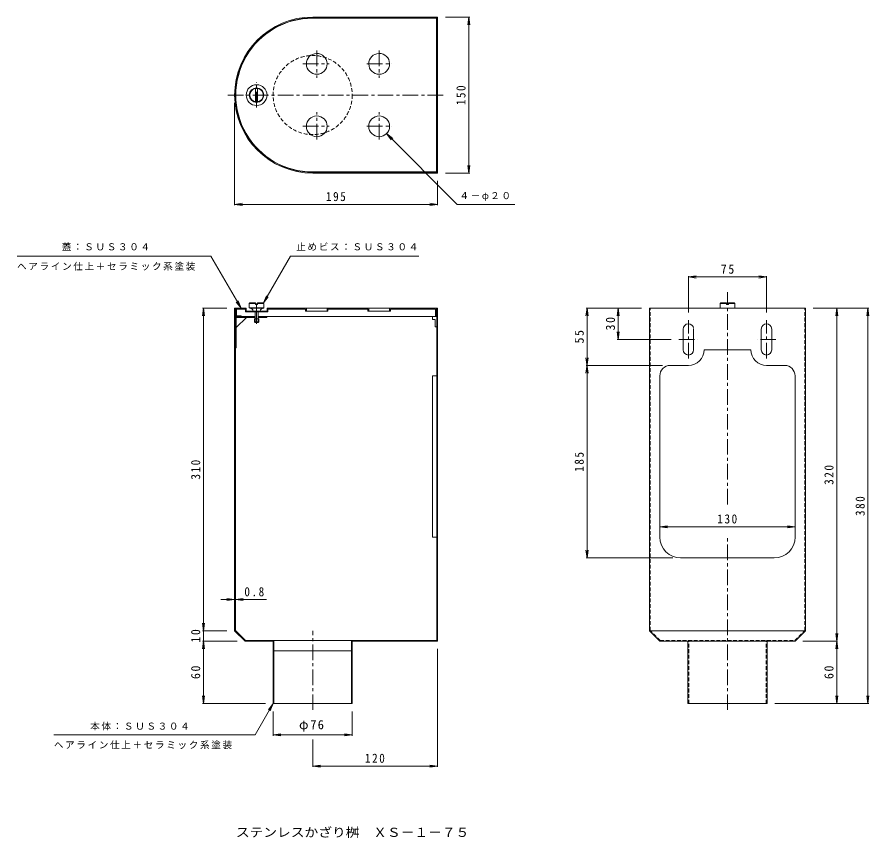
# Model space of a CAD drawing. Units: millimetres, scale not verified. Extents: x -407 to 412, y -404 to 385.
import ezdxf
from ezdxf.enums import TextEntityAlignment as Align

# ---------------------------------------------------------------- set-up
doc = ezdxf.new("R2010")
doc.units = ezdxf.units.MM
doc.header["$LTSCALE"] = 3
doc.linetypes.add('CHAIN1', pattern=[8, 5, -1, 1, -1])
doc.linetypes.add('DASHED1', pattern=[1.8, 1.2, -0.6])
for name, color, linetype, lineweight in [('0-1', 2, 'Continuous', 9), ('0-2', 3, 'Continuous', 9), ('0-3', 4, 'Continuous', 9), ('0-4', 7, 'Continuous', 9), ('0-E', 7, 'Continuous', 9)]:
    doc.layers.add(name, color=color, linetype=linetype, lineweight=lineweight)
doc.layers.add('F-5', color=2, linetype='Continuous')
doc.styles.add('ＭＳ ゴシック', font='')
doc.styles.get('ＭＳ ゴシック').set_extended_font_data('MS Gothic')

msp = doc.modelspace()

# ---------------------------------------------------------------- linework, layer by layer
at = {"layer": '0-1'}
for p, q in [((-196.538, 104.8), (-186.538, 104.8)), ((-196.538, 96.8), (-196.538, 104.8)), ((-195.738, 104), (-187.338, 104)), ((-195.738, 97.6), (-195.738, 104)), ((-187.338, 101.2), (-187.338, 104)), ((-187.338, 101.2), (-165.738, 101.2)), ((-186.538, 102), (-186.538, 104.8)), ((-186.538, 102), (-166.538, 102)), ((-166.538, 104.8), (-3.738, 104.8)), ((-166.538, 102), (-166.538, 104.8)), ((-165.738, 104), (-129.538, 104)), ((-165.738, 101.2), (-165.738, 104)), ((-129.538, 102), (-129.538, 104)), ((-107.938, 102), (-129.538, 102)), ((-128.738, 102), (-128.738, 104.8)), ((-108.738, 102), (-108.738, 104.8)), ((-107.938, 104), (-69.538, 104)), ((-107.938, 102), (-107.938, 104)), ((-69.538, 102), (-69.538, 104)), ((-47.938, 102), (-69.538, 102)), ((-68.738, 102), (-68.738, 104.8)), ((-48.738, 102), (-48.738, 104.8)), ((-4.538, 96.8), (-4.538, 104)), ((-3.738, 96.8), (-3.738, 104.8)), ((-196.538, 96.8), (-178.038, 96.8)), ((-191.538, 97.6), (-195.738, 97.6)), ((-191.538, 96.8), (-191.538, 97.6)), ((-175.038, 96.8), (-3.738, 96.8))]:
    msp.add_line(p, q, dxfattribs=at)
msp.add_lwpolyline([(-47.938, 102), (-47.938, 104), (-4.538, 104)], dxfattribs=at)
at = {"layer": '0-2'}
for p, q in [((-122.638, 384.614), (-2.638, 384.614)), ((-122.638, 383.814), (-3.438, 383.814)), ((-122.638, 383.514), (-3.738, 383.514)), ((-3.738, 235.714), (-3.738, 383.514)), ((-2.638, 234.614), (-2.638, 384.614)), ((-122.638, 235.714), (-3.738, 235.714)), ((-122.638, 234.614), (-2.638, 234.614)), ((-197.638, 104.8), (-196.838, 104.8)), ((-197.638, -205.2), (-197.638, 104.8)), ((-196.838, -204.868), (-196.838, 104.8)), ((-3.438, 104.8), (-2.638, 104.8)), ((-3.438, -214.4), (-3.438, 104.8)), ((-2.638, -215.2), (-2.638, 104.8)), ((201.01, -205.2), (201.01, 104.8)), ((351.01, 104.8), (201.01, 104.8)), ((351.01, -205.2), (351.01, 104.8)), ((233.51, 64.8), (233.51, 84.8)), ((243.51, 64.8), (243.51, 84.8)), ((308.51, 64.8), (308.51, 84.8)), ((318.51, 64.8), (318.51, 84.8)), ((298.51, 64.8), (253.51, 64.8)), ((238.51, 49.8), (221.01, 49.8)), ((313.51, 49.8), (331.01, 49.8)), ((-7.638, 39.8), (-3.438, 39.8)), ((-7.638, -115.2), (-7.638, 39.8)), ((211.01, -115.2), (211.01, 39.8)), ((341.01, -115.2), (341.01, 39.8)), ((-7.638, -115.2), (-3.438, -115.2)), ((321.01, -135.2), (231.01, -135.2)), ((-187.638, -215.2), (-197.638, -205.2)), ((-187.307, -214.4), (-196.838, -204.868)), ((201.01, -205.2), (351.01, -205.2)), ((211.01, -215.2), (201.01, -205.2)), ((341.01, -215.2), (351.01, -205.2)), ((-187.638, -215.2), (-160.638, -215.2)), ((-187.307, -214.4), (-3.438, -214.4)), ((-160.638, -275.2), (-160.638, -215.2)), ((-159.838, -275.2), (-159.838, -214.4)), ((-85.438, -275.2), (-85.438, -214.4)), ((-84.638, -215.2), (-2.638, -215.2)), ((-84.638, -275.2), (-84.638, -215.2)), ((211.01, -215.2), (341.01, -215.2)), ((238.01, -275.2), (238.01, -215.2)), ((314.01, -275.2), (314.01, -215.2)), ((-160.638, -224.4), (-84.638, -224.4)), ((-160.638, -275.2), (-84.638, -275.2)), ((238.01, -275.2), (314.01, -275.2))]:
    msp.add_line(p, q, dxfattribs=at)
at = {"layer": '0-2', "linetype": 'CHAIN1'}
for p, q in [((-118.738, 352.396), (-118.738, 326.175)), ((-58.738, 352.396), (-58.738, 326.175)), ((-132.139, 339.614), (-106.672, 339.614)), ((-70.498, 339.614), (-46.477, 339.614)), ((-204.187, 309.614), (2.913, 309.614)), ((-118.738, 266.833), (-118.738, 293.053)), ((-58.738, 266.833), (-58.738, 293.053)), ((-132.139, 279.614), (-106.672, 279.614)), ((-70.498, 279.614), (-46.477, 279.614)), ((276.01, -83.922), (276.01, 120.119)), ((238.51, 56.616), (238.51, 93.231)), ((313.51, 56.616), (313.51, 93.231)), ((229.38, 74.8), (247.539, 74.8)), ((322.641, 74.8), (304.482, 74.8)), ((276.01, -281.323), (276.01, -115.534)), ((-122.638, -281.323), (-122.638, -205.2))]:
    msp.add_line(p, q, dxfattribs=at)
at = {"layer": '0-2', "color": 4, "linetype": 'CHAIN1'}
msp.add_line((-176.538, 297.684), (-176.538, 322.031), dxfattribs=at)
at = {"layer": '0-2', "color": 4}
for p, q in [((-177.538, 302.686), (-177.538, 316.543)), ((-175.538, 302.686), (-175.538, 316.543))]:
    msp.add_line(p, q, dxfattribs=at)
at = {"layer": '0-2', "linetype": 'DASHED1'}
for p, q in [((201.81, -204.868), (201.81, 104.8)), ((350.21, -204.868), (350.21, 104.8)), ((211.342, -214.4), (201.81, -204.868)), ((340.679, -214.4), (350.21, -204.868)), ((211.342, -214.4), (340.679, -214.4)), ((238.81, -275.2), (238.81, -214.4)), ((313.21, -275.2), (313.21, -214.4))]:
    msp.add_line(p, q, dxfattribs=at)
at = {"layer": '0-2'}
msp.add_lwpolyline([(-122.638, 235.414), (-3.438, 235.414), (-3.438, 383.814)], dxfattribs=at)
at = {"layer": '0-2', "linetype": 'DASHED1'}
msp.add_circle((-122.638, 309.614), 38, dxfattribs=at)
at = {"layer": '0-2', "color": 4}
for radius in [10, 7]:
    msp.add_circle((-176.538, 309.614), radius, dxfattribs=at)
at = {"layer": '0-2'}
for centre in [(-118.738, 279.614), (-58.738, 279.614)]:
    msp.add_circle(centre, 10, dxfattribs=at)
for centre, radius, start, end in [((-122.638, 309.614), 75, 90, 270), ((-122.638, 309.614), 74.2, 89.99998, 270), ((-122.638, 309.614), 73.9, 89.99998, 270), ((-118.738, 339.614), 10, 1.40329, 0), ((-58.738, 339.614), 10, 1.40329, 0), ((238.51, 84.8), 5, 7.01646, 180), ((313.51, 84.8), 5, 0, 180), ((238.51, 64.8), 5, 180, 0), ((238.51, 64.8), 15, 270, 0), ((313.51, 64.8), 15, 180, 270), ((313.51, 64.8), 5, 180, 0), ((221.01, 39.8), 10, 90, 180), ((331.01, 39.8), 10, 0, 90), ((231.01, -115.2), 20, 180, 270), ((321.01, -115.2), 20, 270, 0)]:
    msp.add_arc(centre, radius, start, end, dxfattribs=at)
at = {"layer": '0-2', "color": 4}
for start, end in [(98.84987, 261.15012), (278.84987, 81.15012)]:
    msp.add_arc((-176.538, 309.614), 6.5, start, end, dxfattribs=at)
at = {"layer": '0-3'}
for p, q in [((-183.038, 109.8), (-183.538, 109.3)), ((-183.538, 109.3), (-177.538, 109.3)), ((-183.538, 109.3), (-183.538, 105.3)), ((-183.038, 109.8), (-177.538, 109.8)), ((-176.538, 109.3), (-176.538, 89.894)), ((-175.538, 109.8), (-175.538, 108.3)), ((-175.538, 109.8), (-170.038, 109.8)), ((-175.538, 109.3), (-169.538, 109.3)), ((-170.038, 109.8), (-169.538, 109.3)), ((-169.538, 105.3), (-169.538, 109.3)), ((275.01, 109.3), (269.01, 109.3)), ((275.01, 109.8), (269.51, 109.8)), ((275.01, 109.8), (275.01, 108.3)), ((277.01, 108.3), (275.01, 108.3)), ((277.01, 109.8), (277.01, 108.3)), ((282.51, 109.8), (277.01, 109.8)), ((283.01, 109.3), (277.01, 109.3)), ((282.51, 109.8), (283.01, 109.3)), ((283.01, 109.3), (283.01, 104.8)), ((-183.538, 105.3), (-169.538, 105.3)), ((-183.538, 105.3), (-183.038, 104.8)), ((-183.038, 104.8), (-170.038, 104.8)), ((-179.538, 102), (-179.538, 101.2)), ((-178.038, 101.2), (-178.038, 91.2)), ((-175.038, 101.2), (-175.038, 91.2)), ((-173.538, 102), (-173.538, 101.2)), ((-169.538, 105.3), (-170.038, 104.8)), ((-196.838, 96.8), (-196.538, 96.8)), ((-196.038, 86.286), (-186.325, 96)), ((-196.038, 66.8), (-196.038, 96)), ((-196.038, 96), (-178.038, 96)), ((-174.538, 94.7), (-178.538, 94.7)), ((-178.538, 94.7), (-178.538, 91.7)), ((-178.538, 91.7), (-174.538, 91.7)), ((-175.038, 96), (-166.838, 96)), ((-174.538, 91.7), (-175.038, 91.2)), ((-174.538, 94.7), (-174.538, 91.7)), ((-166.838, 96), (-166.838, 96.8)), ((-7.438, 93.8), (-7.438, 96.8)), ((-7.438, 93.8), (-4.938, 93.8)), ((-4.938, 86.8), (-4.938, 93.8)), ((-3.738, 96.8), (-3.438, 96.8)), ((-4.938, 86.8), (-3.438, 86.8)), ((-196.838, 66.8), (-196.038, 66.8))]:
    msp.add_line(p, q, dxfattribs=at)
for points in [[(-177.538, 109.8), (-177.538, 108.3), (-175.538, 108.3)], [(269.51, 109.8), (269.01, 109.3), (269.01, 104.8)], [(-178.538, 91.7), (-178.038, 91.2), (-175.038, 91.2)]]:
    msp.add_lwpolyline(points, dxfattribs=at)
for centre, start, end in [((-182.838, 102), 0, 90), ((-170.238, 102), 90, 180)]:
    msp.add_arc(centre, 2.8, start, end, dxfattribs=at)
at = {"layer": '0-4'}
for p, q in [((4.862, 384.614), (28.262, 384.614)), ((27.362, 384.614), (26.383, 377.179)), ((27.362, 234.614), (27.362, 384.614)), ((27.362, 384.614), (28.341, 377.179)), ((-197.638, 302.114), (-197.638, 203.714)), ((-51.667, 272.543), (-45.717, 267.978)), ((-51.667, 272.543), (-47.101, 266.593)), ((27.362, 234.614), (26.383, 242.05)), ((27.362, 234.614), (28.341, 242.05)), ((4.862, 234.614), (28.262, 234.614)), ((-2.638, 227.114), (-2.638, 203.714)), ((-197.638, 204.614), (-190.202, 205.593)), ((-2.638, 204.614), (-10.074, 205.593)), ((-197.638, 204.614), (-2.638, 204.614)), ((-197.638, 204.614), (-190.202, 203.635)), ((-2.638, 204.614), (-10.074, 203.635)), ((238.51, 134.8), (245.946, 135.779)), ((238.51, 100.731), (238.51, 135.7)), ((238.51, 134.8), (313.51, 134.8)), ((238.51, 134.8), (245.946, 133.821)), ((313.51, 134.8), (306.075, 135.779)), ((313.51, 134.8), (306.075, 133.821)), ((313.51, 100.731), (313.51, 135.7)), ((-227.638, 104.8), (-228.617, 97.364)), ((-205.138, 104.8), (-228.538, 104.8)), ((-227.638, -275.2), (-227.638, 104.8)), ((-227.638, 104.8), (-226.659, 97.364)), ((141.01, 104.8), (140.031, 97.364)), ((193.51, 104.8), (140.11, 104.8)), ((141.01, -135.2), (141.01, 104.8)), ((141.01, 104.8), (141.989, 97.364)), ((171.01, 104.8), (170.031, 97.364)), ((171.01, 74.8), (171.01, 104.8)), ((171.01, 104.8), (171.989, 97.364)), ((358.51, 104.8), (411.91, 104.8)), ((381.01, 104.8), (380.031, 97.364)), ((381.01, -275.2), (381.01, 104.8)), ((381.01, 104.8), (381.989, 97.364)), ((411.01, 104.8), (410.031, 97.364)), ((411.01, -275.2), (411.01, 104.8)), ((411.01, 104.8), (411.989, 97.364)), ((171.01, 74.8), (170.031, 82.236)), ((171.01, 74.8), (171.989, 82.236)), ((221.88, 74.8), (170.11, 74.8)), ((141.989, 57.236), (140.031, 42.364)), ((140.031, 57.236), (141.989, 42.364)), ((213.51, 49.8), (140.11, 49.8)), ((211.01, -105.2), (218.446, -104.221)), ((211.01, -105.2), (341.01, -105.2)), ((211.01, -105.2), (218.446, -106.179)), ((211.01, -112.7), (211.01, -106.1)), ((341.01, -105.2), (333.575, -104.221)), ((341.01, -105.2), (333.575, -106.179)), ((341.01, -112.7), (341.01, -106.1)), ((141.01, -135.2), (140.031, -127.764)), ((141.01, -135.2), (141.989, -127.764)), ((223.51, -135.2), (140.11, -135.2)), ((-166.944, -175.2), (-210.854, -175.2)), ((-197.638, -175.2), (-205.074, -174.221)), ((-197.638, -175.2), (-205.074, -176.179)), ((-196.838, -175.2), (-189.402, -174.221)), ((-196.838, -175.2), (-189.402, -176.179)), ((-227.638, -205.2), (-228.617, -197.764)), ((-227.638, -205.2), (-226.659, -197.764)), ((-205.138, -205.2), (-228.538, -205.2)), ((381.01, -215.2), (380.031, -207.764)), ((381.01, -215.2), (381.989, -207.764)), ((-227.638, -215.2), (-228.617, -222.636)), ((-195.138, -215.2), (-228.538, -215.2)), ((-227.638, -215.2), (-226.659, -222.636)), ((348.51, -215.2), (381.91, -215.2)), ((381.01, -215.2), (380.031, -222.636)), ((381.01, -215.2), (381.989, -222.636)), ((-2.638, -222.7), (-2.638, -336.1)), ((-227.638, -275.2), (-228.617, -267.764)), ((-227.638, -275.2), (-226.659, -267.764)), ((381.01, -275.2), (380.031, -267.764)), ((381.01, -275.2), (381.989, -267.764)), ((411.01, -275.2), (410.031, -267.764)), ((411.01, -275.2), (411.989, -267.764)), ((-168.138, -275.2), (-228.538, -275.2)), ((321.51, -275.2), (411.91, -275.2)), ((-160.638, -282.7), (-160.638, -306.1)), ((-84.638, -282.7), (-84.638, -306.1)), ((-160.638, -305.2), (-153.202, -304.221)), ((-160.638, -305.2), (-153.202, -306.179)), ((-160.638, -305.2), (-84.638, -305.2)), ((-122.638, -309.799), (-122.638, -336.1)), ((-84.638, -305.2), (-92.074, -304.221)), ((-84.638, -305.2), (-92.074, -306.179)), ((-122.638, -335.2), (-115.202, -334.221)), ((-122.638, -335.2), (-2.638, -335.2)), ((-122.638, -335.2), (-115.202, -336.179)), ((-2.638, -335.2), (-10.074, -334.221)), ((-2.638, -335.2), (-10.074, -336.179))]:
    msp.add_line(p, q, dxfattribs=at)
msp.add_lwpolyline([(-51.667, 272.543), (16.262, 204.614), (71.639, 204.614)], dxfattribs=at)
at = {"layer": '0-E'}
for p, q in [((-406.787, 154.8), (-220.406, 154.8)), ((-191.538, 104.8), (-220.406, 154.8)), ((-170.038, 109.8), (-167.168, 116.729)), ((-170.038, 109.8), (-165.473, 115.75)), ((-191.538, 104.8), (-196.104, 110.75)), ((-191.538, 104.8), (-194.408, 111.729)), ((-160.638, -275.2), (-177.959, -305.2)), ((-160.638, -275.2), (-165.204, -281.15)), ((-160.638, -275.2), (-163.508, -282.129)), ((-177.959, -305.2), (-371.434, -305.2))]:
    msp.add_line(p, q, dxfattribs=at)
msp.add_lwpolyline([(-170.038, 109.8), (-144.057, 154.8), (-20.758, 154.8)], dxfattribs=at)

# ---------------------------------------------------------------- texts
at = {"layer": '0-4', "color": 2, "char_height": 8.798, "attachment_point": 7, "rotation": 90, "style": 'ＭＳ ゴシック'}
for s, insert in [('\\T1.27;\\W0.9;150', (24.362, 299.864)), ('\\T1.27;\\W0.95;30', (168.01, 83.425)), ('\\T1.27;\\W0.95;55', (138.01, 70.925)), ('\\T1.27;\\W0.9;185', (138.01, -52.45)), ('\\T1.27;\\W0.9;310', (-230.638, -59.95)), ('\\T1.27;\\W0.9;320', (378.01, -64.95)), ('\\T1.27;\\W0.9;380', (408.01, -94.95)), ('\\T1.27;\\W0.95;10', (-230.638, -216.575)), ('\\T1.27;\\W0.95;60', (-230.638, -251.575)), ('\\T1.27;\\W0.95;60', (378.01, -251.575))]:
    msp.add_mtext(s, dxfattribs=dict(at, insert=insert))
at = {"layer": '0-4', "color": 2, "char_height": 8.798, "attachment_point": 7, "style": 'ＭＳ ゴシック'}
for s, insert in [('\\T1.27;\\W0.9;195', (-109.888, 207.614)), ('\\T1.27;\\W0.95;75', (269.635, 137.8)), ('\\T1.27;\\W0.9;130', (266.26, -102.2)), ('\\T1.27;\\W0.9;0.8', (-188.311, -172.2)), ('\\T1.19;φ76', (-135.763, -302.2)), ('\\T1.27;\\W0.9;120', (-72.388, -332.2))]:
    msp.add_mtext(s, dxfattribs=dict(at, insert=insert))
at = {"layer": '0-4', "insert": (18.332, 207.819), "char_height": 6.598, "attachment_point": 7, "style": 'ＭＳ ゴシック'}
msp.add_mtext('\\T1.17;４－φ２０', dxfattribs=at)
at = {"layer": '0-E', "char_height": 6.598, "attachment_point": 7, "style": 'ＭＳ ゴシック'}
for s, insert in [('\\T1.17;蓋：ＳＵＳ３０４', (-363.822, 160.044)), ('\\T1.17;止めビス：ＳＵＳ３０４', (-138.452, 160.044)), ('\\T1.17;ヘアライン仕上＋セラミック系塗装', (-406.787, 140.914)), ('\\T1.17;本体：ＳＵＳ３０４', (-336.497, -300.953)), ('\\T1.17;ヘアライン仕上＋セラミック系塗装', (-371.434, -319.004))]:
    msp.add_mtext(s, dxfattribs=dict(at, insert=insert))
at = {"layer": 'F-5', "style": 'ＭＳ ゴシック', "width": 1.1}
msp.add_text('ステンレスかざり桝\u3000ＸＳ－１－７５', height=8.798, dxfattribs=at).set_placement((-196.5, -405.932), align=Align.BOTTOM_LEFT)

doc.saveas('drawing.dxf')
